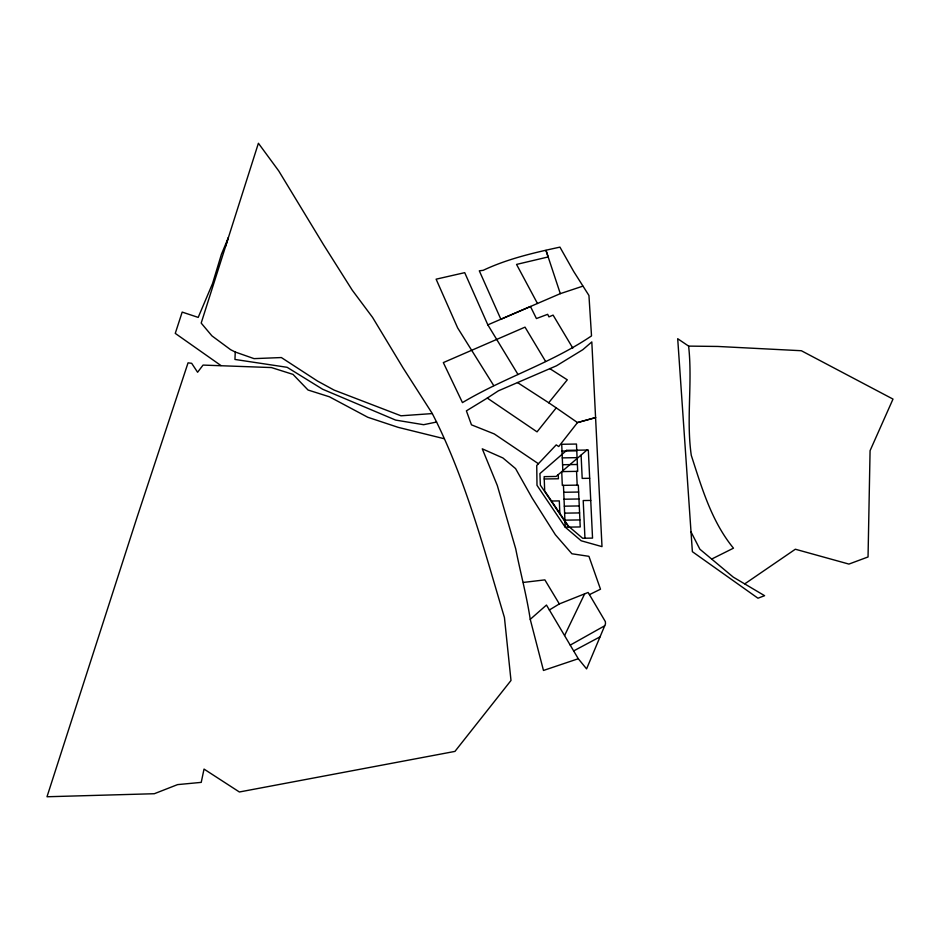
<?xml version="1.0" encoding="UTF-8"?>
<svg xmlns="http://www.w3.org/2000/svg" width="940" height="940" viewBox="0 0 940 940"><rect width="100%" height="100%" fill="white"/><g stroke="black" fill="none" stroke-linecap="round" stroke-linejoin="round"><path stroke-width="1.41" d="M436.571 422.025L432.306 413.577L403.002 367.822L372.557 317.391L352.265 290.202L323.419 244.541L278.733 170.916L258.406 143.244L201.184 323.09L211.935 335.874L230.653 349.715L235.247 352.018L234.953 359.456L287.135 367.305L322.667 389.254L395.658 420.098L423.635 424.704L436.571 422.025C466.957 484.241 484.64 551.404 504.428 617.486L510.996 680.478L454.948 751.401L239.383 791.985L204.027 769.084L201.231 782.374L177.578 784.618L154.313 793.724L47 796.756L137.111 517.106L188.047 362.84L191.678 363.31L197.6 372.252L203.052 365.084L271.437 367.564L292.998 374.379L308.038 390.018L329.399 396.786L367.81 417.278L398.137 427.336L444.021 438.674M225.671 246.104L228.314 237.75L221.405 254.329L212.569 283.492L198.199 317.403L182.184 312.092L175.263 333.383L220.959 365.543M549.312 610.013L559.335 603.927L588.099 592.47L589.439 594.632L605.384 621.669L605.477 623.925L586.584 668.892L578.288 658.729L546.469 605.055L530.242 619.343L543.473 670.455L578.288 658.729M564.611 635.475L584.668 593.833M487.296 398.078L498.341 390.852L556.515 365.778L582.8 349.704L591.812 341.937L602 546.622L581.167 540.77L565.21 527.164L536.999 485.322L536.74 465.5L556.21 444.879L558.736 446.535L577.501 422.577L595.584 417.595L577.501 422.577L556.233 407.866L537.046 431.86L487.296 398.078L466.393 410.851L471.469 424.833L494.276 433.939L538.42 463.726M517.47 382.545L548.713 402.755L567.29 379.819L549.677 368.551M586.96 450.025L556.151 476.451L544.143 476.639L544.695 490.903L568.547 526.247M744.821 583.822L795.346 549.23L848.914 564.082L868.043 556.962L870.076 450.671L893 399.089L801.338 350.726L717.69 346.449L688.62 346.108L677.705 338.717L692.38 551.686L757.957 598.216L764.584 595.69L733.282 577.137L699.877 549.207L690.971 531.817M545.623 361.465L525.025 327.144L443.328 362.593L462.457 402.602C504.075 377.68 551.275 363.181 591.519 335.897L588.945 295.477L573.694 271.484L559.935 247.126C533.732 252.801 507.541 258.817 483.16 270.332L479.306 270.814L500.867 319.248L560.311 293.644L582.812 286.171M570.286 645.087L604.702 625.782M573.799 650.844L600.061 636.827M711.827 558.983L733.47 548.173C711.533 521.442 701.757 487.707 691.276 455.324C686.082 419.181 692.674 382.51 688.62 346.108M589.439 594.632L600.495 589.204L588.934 556.327L571.908 553.766L555.352 534.719L532.134 498.012L515.578 468.602L502.912 457.968L482.267 448.827L497.307 485.487L515.731 548.889C520.349 572.389 526.647 595.514 530.242 619.343M493.688 385.529L457.651 327.907L436.113 279.18L464.713 272.659L487.837 324.864L530.466 306.499L536.423 318.554L547.668 314.312L548.937 316.874L553.084 315.1L572.812 348.106M432.306 413.577L400.992 415.797L334.029 390.065L317.509 381.053L281.354 357.553L254.059 358.634L235.247 352.018M523.427 582.424L544.871 579.874L559.335 603.927M562.003 451.071L576.772 450.836M562.296 457.886L577.078 457.651M562.578 464.724L577.395 464.489M544.236 478.977L558.419 478.765L558.243 474.63M589.674 478.284L582.189 478.401L581.108 455.136M563.741 492.266L578.64 492.043M564.035 499.211L578.958 498.987M551.522 501.02L559.323 500.903L559.841 513.346M590.743 500.433L583.211 500.55L584.95 538.209M564.329 506.166L579.263 505.943M564.623 513.146L579.581 512.923M564.917 520.149L579.898 519.926M548.713 402.755L556.233 407.866M518.01 374.496L487.837 324.864M537.469 303.491L516.553 264.422L548.161 256.949L546.011 250.428L560.311 293.644M576.561 471.363L577.184 485.146M562.872 471.575L561.721 444.279L576.467 444.044L577.701 471.351L561.732 471.598L562.308 485.369L578.323 485.122L580.227 526.952L565.21 527.164L563.448 485.346M566.667 450.354L539.924 473.584L540.359 485.134L567.513 525.366L582.624 538.244L592.541 538.103L588.322 450.013L566.667 450.354"/></g></svg>
